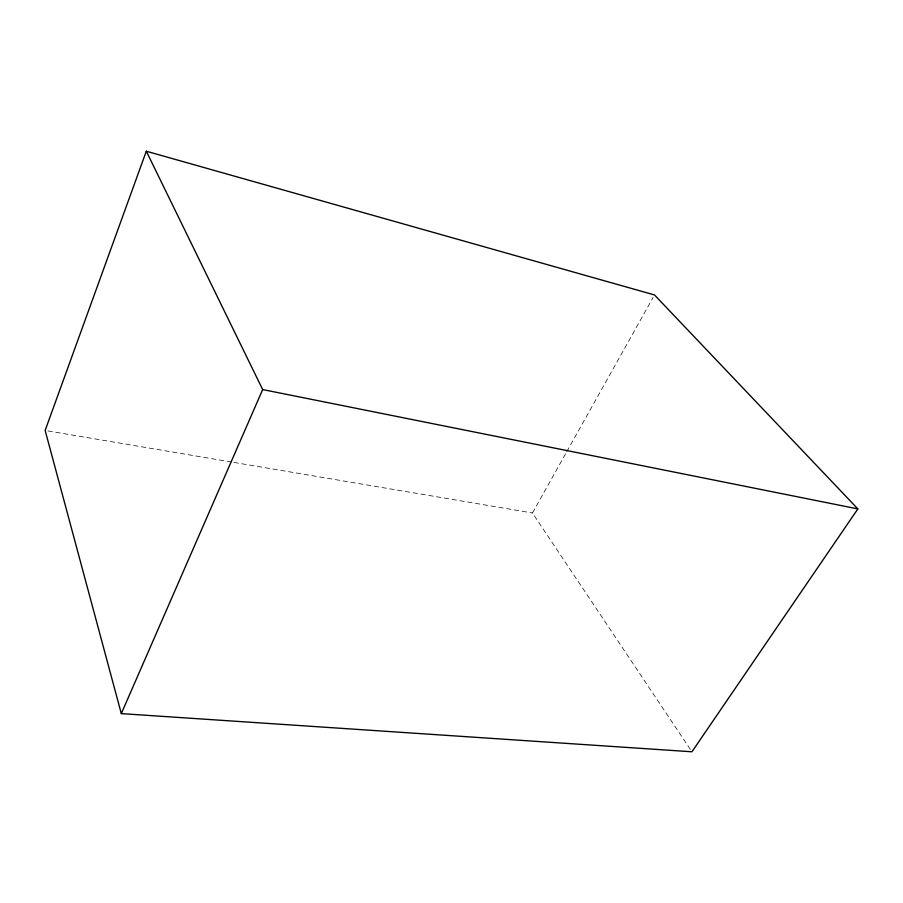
<?xml version="1.0" encoding="UTF-8"?>
<svg xmlns="http://www.w3.org/2000/svg" width="903" height="903" viewBox="0 0 903 903"><rect width="100%" height="100%" fill="white"/><g stroke="black" fill="none" stroke-linecap="round" stroke-linejoin="round"><path stroke-width="0.68" stroke-dasharray="4.51 3.39" d="M690.377 749.445L532.443 512.983L566.046 452.967M566.723 451.737L653.129 297.403M47.927 430.923L232.568 462.201M233.956 462.426L532.443 512.983"/><path stroke-width="1.35" d="M146.309 151.219L45.15 430.449L121.307 713.618L691.935 751.781L857.85 508.908L654.506 294.954L146.309 151.219L262.671 389.565L121.307 713.618M262.671 389.565L857.85 508.908"/></g></svg>
